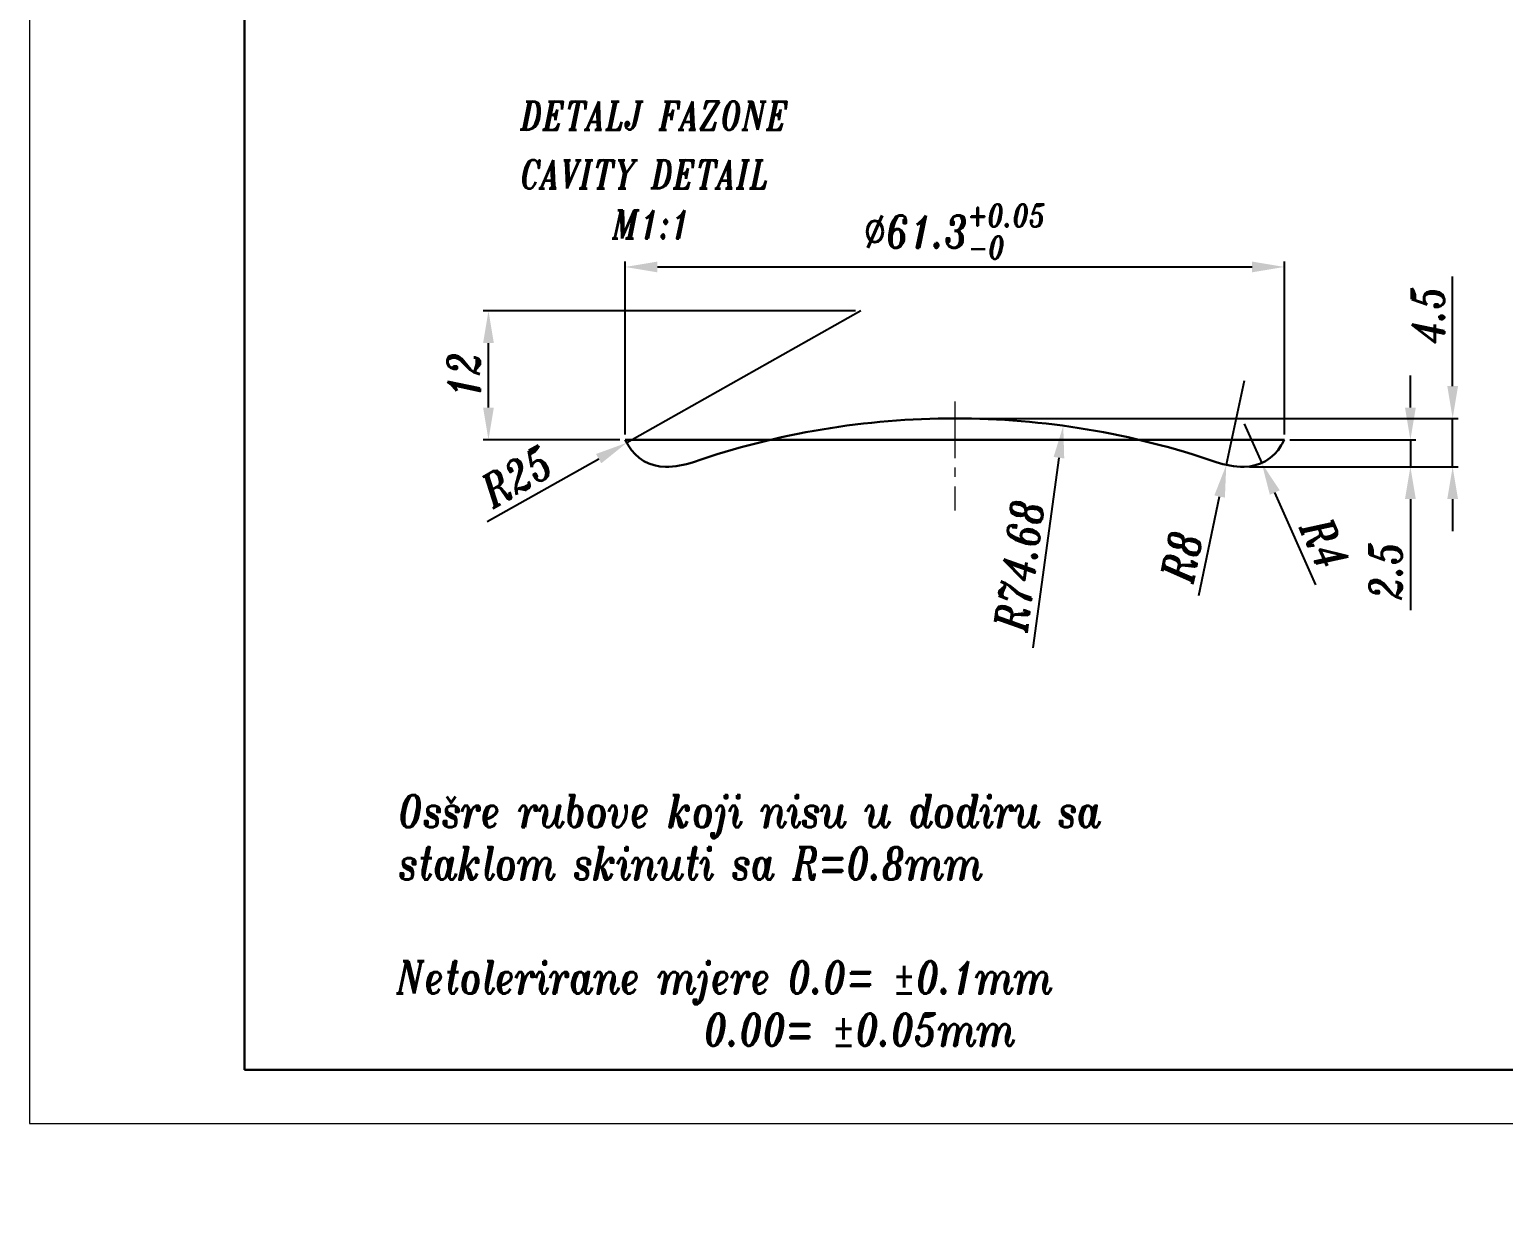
# Model space of a CAD drawing. Extents: x 89 to 609, y 11 to 440.
# Drawn here: x 89 to 226.1, y 10.9 to 121.8 of the extents above; entities that cross this region are included whole.
import ezdxf

# ---------------------------------------------------------------- set-up
doc = ezdxf.new("R2010")
doc.units = 0
doc.header["$LTSCALE"] = 7
doc.header["$MEASUREMENT"] = 0
doc.linetypes.add('CENTER2', pattern=[1.125, 0.75, -0.125, 0.125, -0.125])
doc.layers.get('0').update_dxf_attribs({"linetype": 'CONTINUOUS', "lineweight": 15})
for name, color, linetype, lineweight in [('1', 1, 'CENTER2', 15), ('3', 3, 'CONTINUOUS', 30), ('ENGLISH', 252, 'CONTINUOUS', 18)]:
    doc.layers.add(name, color=color, linetype=linetype, lineweight=lineweight)
doc.styles.add('ITALICT', font='ITALICT.shx', dxfattribs={"width": 0.8, "height": 3})
doc.dimstyles.get("Standard").update_dxf_attribs({"dimtxt": 3, "dimasz": 3, "dimexe": 0.5, "dimexo": 0.5, "dimgap": 0.8, "dimtad": 1, "dimdsep": 46, "dimtxsty": 'ITALICT', "dimcen": 0.09, "dimazin": 2, "dimtfac": 1, "dimtmove": 0, "dimatfit": 3, "dimfxl": 1, "dimtolj": 1, "dimtzin": 0, "dimarcsym": 0})

# ---------------------------------------------------------------- blocks, each defined once
blk = doc.blocks.new('*D19')
at = {"color": 0, "linetype": 'ByBlock', "lineweight": -2}
for p, q in [((144.4, 84.11), (144.4, 100.19)), ((205.7, 84.11), (205.7, 100.19)), ((147.4, 99.69), (202.7, 99.69))]:
    blk.add_line(p, q, dxfattribs=at)
at = {"color": 0}
for points in [[(147.4, 100.19), (147.4, 99.19), (144.4, 99.69)], [(202.7, 99.19), (202.7, 100.19), (205.7, 99.69)]]:
    blk.add_solid(points, dxfattribs=at)
at = {"color": 0, "insert": (175.05, 102.98), "char_height": 3, "attachment_point": 5, "style": 'ITALICT'}
blk.add_mtext('\\A1;%%c61.3{}{\\H0.71x;\\C3;\\S+0.05^ -0;}', dxfattribs=at)
blk = doc.blocks.new('*D20')
at = {"color": 0, "lineweight": -2}
for p, q in [((217.42, 86.61), (217.42, 89.61)), ((206.2, 83.61), (217.92, 83.61)), ((217.42, 83.61), (217.42, 81.11)), ((202.45, 81.11), (217.92, 81.11)), ((217.42, 78.11), (217.42, 67.79))]:
    blk.add_line(p, q, dxfattribs=at)
at = {"color": 0}
for points in [[(216.92, 86.61), (217.92, 86.61), (217.42, 83.61)], [(217.92, 78.11), (216.92, 78.11), (217.42, 81.11)]]:
    blk.add_solid(points, dxfattribs=at)
at = {"color": 0, "insert": (215.12, 71.45), "char_height": 3, "attachment_point": 5, "rotation": 90, "style": 'ITALICT'}
blk.add_mtext('\\A1;2.5', dxfattribs=at)
blk = doc.blocks.new('*D129')
at = {"color": 0, "lineweight": -2}
blk.add_line((184.74, 81.95), (182.32, 64.26), dxfattribs=at)
at = {"color": 0}
blk.add_solid([(185.23, 81.88), (184.24, 82.02), (185.14, 84.92)], dxfattribs=at)
at = {"color": 0, "insert": (181.05, 71.93), "char_height": 3, "attachment_point": 5, "rotation": 82.2307, "style": 'ITALICT'}
blk.add_mtext('\\A1;R74.68', dxfattribs=at)
blk = doc.blocks.new('*D130')
at = {"color": 0, "lineweight": -2}
for p, q in [((201.95, 89.11), (200.3, 81.28)), ((197.74, 69.15), (199.68, 78.35))]:
    blk.add_line(p, q, dxfattribs=at)
at = {"color": 0}
blk.add_solid([(200.17, 78.24), (199.19, 78.45), (200.3, 81.28)], dxfattribs=at)
at = {"color": 0, "insert": (196.15, 72.76), "char_height": 3, "attachment_point": 5, "rotation": 78.0741, "style": 'ITALICT'}
blk.add_mtext('\\A1;R8', dxfattribs=at)
blk = doc.blocks.new('*D131')
at = {"color": 0, "lineweight": -2}
for p, q in [((201.95, 85.11), (203.59, 81.46)), ((208.64, 70.14), (204.81, 78.72))]:
    blk.add_line(p, q, dxfattribs=at)
at = {"color": 0}
blk.add_solid([(205.27, 78.92), (204.35, 78.51), (203.59, 81.46)], dxfattribs=at)
at = {"color": 0, "insert": (209.44, 74), "char_height": 3, "attachment_point": 5, "rotation": 294.0794, "style": 'ITALICT'}
blk.add_mtext('\\A1;R4', dxfattribs=at)
blk = doc.blocks.new('*D132')
at = {"color": 0, "lineweight": -2}
for p, q in [((166.33, 95.61), (144.55, 83.34)), ((131.56, 76.02), (141.94, 81.86))]:
    blk.add_line(p, q, dxfattribs=at)
at = {"color": 0}
blk.add_solid([(142.18, 81.43), (141.69, 82.3), (144.55, 83.34)], dxfattribs=at)
at = {"color": 0, "insert": (134.31, 80.21), "char_height": 3, "attachment_point": 5, "rotation": 29.3965, "style": 'ITALICT'}
blk.add_mtext('\\A1;R25', dxfattribs=at)
blk = doc.blocks.new('*D133')
at = {"color": 0, "lineweight": -2}
for p, q in [((165.83, 95.61), (131.19, 95.61)), ((131.69, 86.61), (131.69, 92.61)), ((143.9, 83.61), (131.19, 83.61))]:
    blk.add_line(p, q, dxfattribs=at)
at = {"color": 0}
for points in [[(132.19, 92.61), (131.19, 92.61), (131.69, 95.61)], [(131.19, 86.61), (132.19, 86.61), (131.69, 83.61)]]:
    blk.add_solid(points, dxfattribs=at)
at = {"color": 0, "insert": (129.39, 89.61), "char_height": 3, "attachment_point": 5, "rotation": 90, "style": 'ITALICT'}
blk.add_mtext('\\A1;12', dxfattribs=at)
blk = doc.blocks.new('*D134')
at = {"color": 0, "lineweight": -2}
for p, q in [((221.35, 88.61), (221.35, 98.81)), ((175.55, 85.61), (221.85, 85.61)), ((221.35, 81.11), (221.35, 85.61)), ((202.45, 81.11), (221.85, 81.11)), ((221.35, 78.11), (221.35, 75.11))]:
    blk.add_line(p, q, dxfattribs=at)
at = {"color": 0}
for points in [[(220.85, 88.61), (221.85, 88.61), (221.35, 85.61)], [(221.85, 78.11), (220.85, 78.11), (221.35, 81.11)]]:
    blk.add_solid(points, dxfattribs=at)
at = {"color": 0, "insert": (219.05, 95.21), "char_height": 3, "attachment_point": 5, "rotation": 90, "style": 'ITALICT'}
blk.add_mtext('\\A1;4.5', dxfattribs=at)

msp = doc.modelspace()

# ---------------------------------------------------------------- linework, layer by layer
for p, q in [((89.007, 440.033), (89.007, 20.033)), ((89.007, 20.033), (386.007, 20.033))]:
    msp.add_line(p, q)
at = {"layer": '1'}
msp.add_line((175.049, 87.165), (175.049, 77.052), dxfattribs=at)
at = {"layer": '3'}
for p, q in [((109.007, 435.033), (109.007, 25.033)), ((175.049, 83.609), (144.399, 83.609)), ((175.049, 83.609), (205.699, 83.609)), ((109.007, 25.033), (381.007, 25.033))]:
    msp.add_line(p, q, dxfattribs=at)
for centre, radius, start, end in [((175.049, 10.929), 74.68, 90, 108.99038), ((175.049, 10.929), 74.68, 71.00962, 90), ((166.33, 95.609), 25, 208.6854, 210), ((148.144, 85.109), 4, 210, 270), ((201.953, 85.109), 4, 270, 330), ((183.767, 95.609), 25, 330, 331.3146), ((148.144, 89.109), 8, 270, 288.99038), ((201.953, 89.109), 8, 251.00962, 270)]:
    msp.add_arc(centre, radius, start, end, dxfattribs=at)

# ---------------------------------------------------------------- texts
at = {"style": 'ITALICT', "width": 0.8}
for s, height, p in [('DETALJ FAZONE', 2.625, (134.648, 112.449)), ('M1:1', 2.625, (143.181, 102.332)), ('Osšre rubove koji nisu u dodiru sa', 3, (123.334, 47.585)), ('staklom skinuti sa R=0.8mm', 3, (123.334, 42.727)), ('Netolerirane mjere 0.0= %%p0.1mm', 3, (123.133, 32.125)), ('                0.00= %%p0.05mm', 3, (123.133, 27.267))]:
    msp.add_text(s, height=height, dxfattribs=at).set_placement(p)
at = {"layer": 'ENGLISH', "style": 'ITALICT', "width": 0.8}
msp.add_text('CAVITY DETAIL', height=2.625, dxfattribs=at).set_placement((134.648, 106.994))

# ---------------------------------------------------------------- dimensions: what is measured, and where the dimension line sits
dim = msp.add_linear_dim(base=(205.699, 99.692), p1=(144.399, 83.609), p2=(205.699, 83.609), text='<>{}{\\H0.71x;\\C3;\\S+0.05^ -0;}', dimstyle='Standard', override={"dimpost": '%%c<>', "dimtp": 0.05, "dimfxl": 1.5, "dimtzin": 8, "dimarcsym": 1})
dim.commit()
dim.dimension.update_dxf_attribs({"geometry": '*D19', "text_midpoint": (175.049, 99.692), "dimtype": 160})
for base, p1, p2, picture, middle in [((221.347, 85.609), (201.953, 81.109), (175.049, 85.609), '*D134', (219.047, 95.209)), ((131.692, 95.609), (144.399, 83.609), (166.33, 95.609), '*D133', (129.392, 89.609))]:
    dim = msp.add_linear_dim(base=base, p1=p1, p2=p2, angle=90, dimstyle='Standard')
    dim.commit()
    dim.dimension.update_dxf_attribs({"geometry": picture, "text_midpoint": middle})
for center, mpoint, picture, middle in [((166.33, 95.609), (144.549, 83.337), '*D132', (134.31, 80.208)), ((201.953, 89.109), (200.3, 81.281), '*D130', (196.149, 72.755)), ((201.953, 85.109), (203.585, 81.457), '*D131', (209.439, 73.996))]:
    dim = msp.add_radius_dim(center=center, mpoint=mpoint, dimstyle='Standard')
    dim.commit()
    dim.dimension.update_dxf_attribs({"geometry": picture, "text_midpoint": middle})
dim = msp.add_linear_dim(base=(217.421, 81.109), p1=(205.699, 83.609), p2=(201.953, 81.109), angle=90, dimstyle='Standard')
dim.commit()
dim.dimension.update_dxf_attribs({"geometry": '*D20', "text_midpoint": (217.421, 71.451), "dimtype": 160})
dim = msp.add_radius_dim(center=(175.049, 10.929), mpoint=(185.144, 84.923), dimstyle='Standard')
dim.commit()
dim.dimension.update_dxf_attribs({"geometry": '*D129', "text_midpoint": (183.329, 71.618), "dimtype": 164})

doc.saveas('drawing.dxf')
